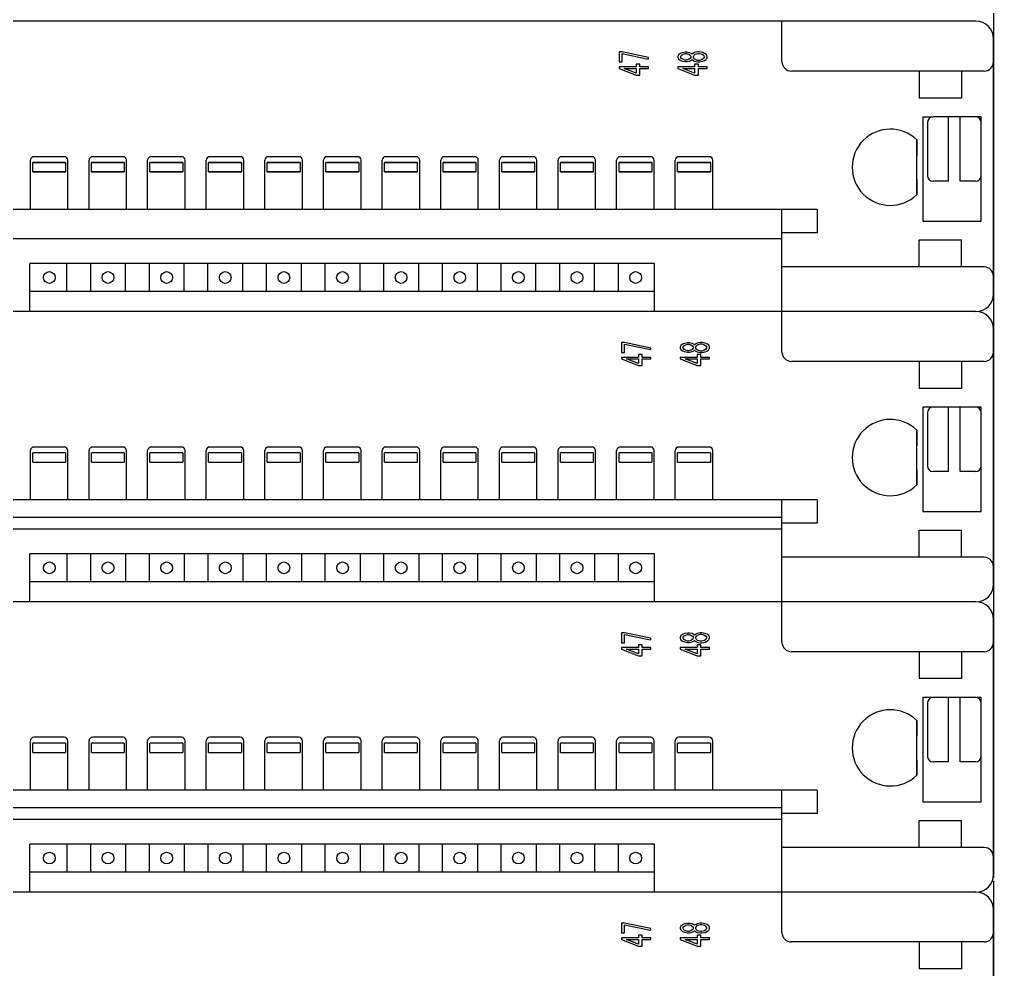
# Model space of a CAD drawing. Extents: x 10 to 610, y -247 to 1644.
# Drawn here: x 247.49 to 262.95, y 121.23 to 136.3 of the extents above; entities that cross this region are included whole.
import ezdxf

# ---------------------------------------------------------------- set-up
doc = ezdxf.new("R2010")
doc.units = 0
doc.header["$LTSCALE"] = 5
doc.header["$MEASUREMENT"] = 0
doc.layers.get('0').update_dxf_attribs({"linetype": 'CONTINUOUS'})

# ---------------------------------------------------------------- blocks, each defined once
blk = doc.blocks.new('L50')
at = {"color": 7, "linetype": 'Continuous'}
for p, q in [((287, 316.1), (287, 166.4)), ((285.5, 239.401), (-1.5, 239.401)), ((268.96, 235.951), (268.96, 239.401)), ((287, 216.151), (287, 237.901)), ((255.341, 236.779), (255.075, 236.779)), ((255.075, 236.779), (255.075, 235.937)), ((257.575, 236.311), (255.341, 236.779)), ((260.713, 236.755), (260.447, 236.709)), ((260.872, 236.755), (260.713, 236.755)), ((261.085, 236.709), (260.872, 236.755)), ((261.777, 236.779), (261.511, 236.732)), ((261.936, 236.779), (261.777, 236.779)), ((262.202, 236.732), (261.936, 236.779)), ((255.075, 235.937), (255.341, 235.937)), ((255.341, 236.639), (257.546, 236.177)), ((255.341, 235.937), (255.341, 236.639)), ((257.575, 236.171), (257.575, 236.311)), ((260.128, 236.522), (260.075, 236.405)), ((260.075, 236.405), (260.075, 236.311)), ((260.075, 236.311), (260.128, 236.194)), ((260.287, 236.639), (260.128, 236.522)), ((260.128, 236.194), (260.287, 236.077)), ((260.447, 236.709), (260.287, 236.639)), ((260.287, 236.077), (260.447, 236.007)), ((260.341, 236.405), (260.394, 236.498)), ((260.341, 236.311), (260.341, 236.405)), ((260.394, 236.217), (260.341, 236.311)), ((260.394, 236.498), (260.553, 236.592)), ((260.553, 236.124), (260.394, 236.217)), ((260.447, 236.007), (260.693, 235.964)), ((260.553, 236.592), (260.713, 236.639)), ((260.713, 236.077), (260.553, 236.124)), ((260.713, 236.639), (260.819, 236.639)), ((260.819, 236.077), (260.713, 236.077)), ((260.713, 235.96), (260.872, 235.96)), ((260.819, 236.639), (260.979, 236.592)), ((260.979, 236.124), (260.819, 236.077)), ((260.872, 235.96), (261.085, 236.007)), ((260.979, 236.592), (261.138, 236.498)), ((261.138, 236.217), (260.979, 236.124)), ((261.245, 236.639), (261.085, 236.709)), ((261.085, 236.007), (261.245, 236.077)), ((261.138, 236.498), (261.192, 236.405)), ((261.192, 236.311), (261.138, 236.217)), ((261.192, 236.405), (261.192, 236.311)), ((261.298, 236.592), (261.245, 236.639)), ((261.245, 236.077), (261.298, 236.124)), ((261.351, 236.639), (261.298, 236.592)), ((261.298, 236.124), (261.351, 236.077)), ((261.511, 236.732), (261.351, 236.639)), ((261.351, 236.077), (261.511, 235.984)), ((261.404, 236.405), (261.458, 236.498)), ((261.404, 236.311), (261.404, 236.405)), ((261.458, 236.217), (261.404, 236.311)), ((261.458, 236.498), (261.564, 236.592)), ((261.564, 236.124), (261.458, 236.217)), ((261.511, 235.984), (261.777, 235.937)), ((261.564, 236.592), (261.777, 236.662)), ((261.777, 236.054), (261.564, 236.124)), ((261.777, 236.662), (261.936, 236.662)), ((261.936, 236.054), (261.777, 236.054)), ((261.777, 235.937), (261.936, 235.937)), ((261.936, 236.662), (262.149, 236.592)), ((262.149, 236.124), (261.936, 236.054)), ((261.936, 235.937), (262.202, 235.984)), ((262.149, 236.592), (262.255, 236.498)), ((262.255, 236.217), (262.149, 236.124)), ((262.362, 236.662), (262.202, 236.732)), ((262.202, 235.984), (262.362, 236.054)), ((262.255, 236.498), (262.309, 236.405)), ((262.309, 236.311), (262.255, 236.217)), ((262.309, 236.405), (262.309, 236.311)), ((262.362, 236.054), (262.495, 236.151)), ((262.521, 236.545), (262.371, 236.655)), ((262.575, 236.428), (262.521, 236.545)), ((262.521, 236.171), (262.575, 236.288)), ((262.575, 236.288), (262.575, 236.428)), ((256.511, 235.516), (255.075, 235.516)), ((255.075, 235.516), (255.075, 235.375)), ((255.075, 235.375), (256.511, 234.814)), ((255.5, 235.375), (256.511, 235.375)), ((256.511, 234.978), (255.5, 235.375)), ((256.83, 235.75), (256.511, 235.75)), ((256.511, 235.75), (256.511, 235.516)), ((256.511, 235.375), (256.511, 234.978)), ((256.83, 235.516), (256.83, 235.75)), ((257.575, 235.516), (256.83, 235.516)), ((256.83, 235.375), (257.575, 235.375)), ((256.83, 234.814), (256.83, 235.375)), ((257.575, 235.375), (257.575, 235.516)), ((261.511, 235.516), (260.075, 235.516)), ((260.075, 235.516), (260.075, 235.375)), ((260.075, 235.375), (261.511, 234.814)), ((260.5, 235.375), (261.511, 235.375)), ((261.511, 234.978), (260.5, 235.375)), ((261.83, 235.75), (261.511, 235.75)), ((261.511, 235.75), (261.511, 235.516)), ((261.511, 235.375), (261.511, 234.978)), ((261.83, 235.516), (261.83, 235.75)), ((262.575, 235.516), (261.83, 235.516)), ((261.83, 235.375), (262.575, 235.375)), ((261.83, 234.814), (261.83, 235.375)), ((262.575, 235.375), (262.575, 235.516)), ((286.2, 235.151), (269.76, 235.151)), ((280.66, 235.151), (280.66, 232.851)), ((284.26, 235.151), (284.26, 232.851)), ((256.511, 234.814), (256.83, 234.814)), ((261.511, 234.814), (261.83, 234.814)), ((284.26, 232.851), (280.66, 232.851)), ((280.96, 231.251), (281.814, 231.251)), ((280.96, 231.251), (280.96, 222.351)), ((285.46, 231.251), (281.86, 231.251)), ((283.16, 225.751), (283.16, 231.251)), ((284.16, 225.751), (284.16, 231.251)), ((285.96, 231.251), (285.506, 231.251)), ((285.96, 222.351), (285.96, 231.251)), ((281.36, 230.751), (281.36, 226.251)), ((280.459, 224.6), (280.459, 229.315)), ((280.46, 229.286), (280.46, 227.959)), ((207.76, 227.851), (205.16, 227.851)), ((212.76, 227.851), (210.16, 227.851)), ((217.76, 227.851), (215.16, 227.851)), ((222.76, 227.851), (220.16, 227.851)), ((227.76, 227.851), (225.16, 227.851)), ((232.76, 227.851), (230.16, 227.851)), ((237.76, 227.851), (235.16, 227.851)), ((242.76, 227.851), (240.16, 227.851)), ((247.76, 227.851), (245.16, 227.851)), ((252.76, 227.851), (250.16, 227.851)), ((257.76, 227.851), (255.16, 227.851)), ((262.76, 227.851), (260.16, 227.851)), ((204.86, 223.351), (204.86, 227.551)), ((205.06, 227.371), (207.86, 227.371)), ((205.06, 227.351), (207.86, 227.351)), ((205.06, 226.551), (205.06, 227.351)), ((207.86, 227.351), (207.86, 226.551)), ((208.06, 223.351), (208.06, 227.551)), ((209.86, 223.351), (209.86, 227.551)), ((210.06, 227.371), (212.86, 227.371)), ((210.06, 227.351), (212.86, 227.351)), ((210.06, 226.551), (210.06, 227.351)), ((212.86, 227.351), (212.86, 226.551)), ((213.06, 223.351), (213.06, 227.551)), ((214.86, 223.351), (214.86, 227.551)), ((215.06, 227.371), (217.86, 227.371)), ((215.06, 227.351), (217.86, 227.351)), ((215.06, 226.551), (215.06, 227.351)), ((217.86, 227.351), (217.86, 226.551)), ((218.06, 223.351), (218.06, 227.551)), ((219.86, 223.351), (219.86, 227.551)), ((220.06, 227.371), (222.86, 227.371)), ((220.06, 227.351), (222.86, 227.351)), ((220.06, 226.551), (220.06, 227.351)), ((222.86, 227.351), (222.86, 226.551)), ((223.06, 223.351), (223.06, 227.551)), ((224.86, 223.351), (224.86, 227.551)), ((225.06, 227.371), (227.86, 227.371)), ((225.06, 227.351), (227.86, 227.351)), ((225.06, 226.551), (225.06, 227.351)), ((227.86, 227.351), (227.86, 226.551)), ((228.06, 223.351), (228.06, 227.551)), ((229.86, 223.351), (229.86, 227.551)), ((230.06, 227.371), (232.86, 227.371)), ((230.06, 227.351), (232.86, 227.351)), ((230.06, 226.551), (230.06, 227.351)), ((232.86, 227.351), (232.86, 226.551)), ((233.06, 223.351), (233.06, 227.551)), ((234.86, 223.351), (234.86, 227.551)), ((235.06, 227.371), (237.86, 227.371)), ((235.06, 227.351), (237.86, 227.351)), ((235.06, 226.551), (235.06, 227.351)), ((237.86, 227.351), (237.86, 226.551)), ((238.06, 223.351), (238.06, 227.551)), ((239.86, 223.351), (239.86, 227.551)), ((240.06, 227.371), (242.86, 227.371)), ((240.06, 227.351), (242.86, 227.351)), ((240.06, 226.551), (240.06, 227.351)), ((242.86, 227.351), (242.86, 226.551)), ((243.06, 223.351), (243.06, 227.551)), ((244.86, 223.351), (244.86, 227.551)), ((245.06, 227.371), (247.86, 227.371)), ((245.06, 227.351), (247.86, 227.351)), ((245.06, 226.551), (245.06, 227.351)), ((247.86, 227.351), (247.86, 226.551)), ((248.06, 223.351), (248.06, 227.551)), ((249.86, 223.351), (249.86, 227.551)), ((250.06, 227.371), (252.86, 227.371)), ((250.06, 227.351), (252.86, 227.351)), ((250.06, 226.551), (250.06, 227.351)), ((252.86, 227.351), (252.86, 226.551)), ((253.06, 223.351), (253.06, 227.551)), ((254.86, 223.351), (254.86, 227.551)), ((255.06, 227.371), (257.86, 227.371)), ((255.06, 227.351), (257.86, 227.351)), ((255.06, 226.551), (255.06, 227.351)), ((257.86, 227.351), (257.86, 226.551)), ((258.06, 223.351), (258.06, 227.551)), ((259.86, 223.351), (259.86, 227.551)), ((260.06, 227.371), (262.86, 227.371)), ((260.06, 227.351), (262.86, 227.351)), ((260.06, 226.551), (260.06, 227.351)), ((262.86, 227.351), (262.86, 226.551)), ((263.06, 223.351), (263.06, 227.551)), ((207.86, 226.551), (205.06, 226.551)), ((207.86, 226.531), (205.06, 226.531)), ((212.86, 226.551), (210.06, 226.551)), ((212.86, 226.531), (210.06, 226.531)), ((217.86, 226.551), (215.06, 226.551)), ((217.86, 226.531), (215.06, 226.531)), ((222.86, 226.551), (220.06, 226.551)), ((222.86, 226.531), (220.06, 226.531)), ((227.86, 226.551), (225.06, 226.551)), ((227.86, 226.531), (225.06, 226.531)), ((232.86, 226.551), (230.06, 226.551)), ((232.86, 226.531), (230.06, 226.531)), ((237.86, 226.551), (235.06, 226.551)), ((237.86, 226.531), (235.06, 226.531)), ((242.86, 226.551), (240.06, 226.551)), ((242.86, 226.531), (240.06, 226.531)), ((247.86, 226.551), (245.06, 226.551)), ((247.86, 226.531), (245.06, 226.531)), ((252.86, 226.551), (250.06, 226.551)), ((252.86, 226.531), (250.06, 226.531)), ((257.86, 226.551), (255.06, 226.551)), ((257.86, 226.531), (255.06, 226.531)), ((262.86, 226.551), (260.06, 226.551)), ((262.86, 226.531), (260.06, 226.531)), ((280.46, 225.942), (280.46, 224.615)), ((283.16, 225.751), (281.86, 225.751)), ((285.46, 225.751), (284.16, 225.751)), ((271.96, 223.351), (22.6, 223.351)), ((268.96, 214.651), (268.96, 223.351)), ((271.96, 223.351), (271.96, 221.351)), ((280.96, 222.351), (285.96, 222.351)), ((271.96, 221.351), (268.96, 221.351)), ((268.96, 220.851), (11.93, 220.851)), ((280.66, 220.751), (284.26, 220.751)), ((280.66, 218.451), (280.66, 220.751)), ((284.26, 218.451), (284.26, 220.751)), ((258.1, 218.751), (204.8, 218.751)), ((204.8, 214.651), (204.8, 218.751)), ((207.979, 216.351), (207.979, 218.751)), ((209.979, 218.751), (209.979, 216.351)), ((212.979, 216.351), (212.979, 218.751)), ((214.979, 218.751), (214.979, 216.351)), ((217.979, 216.351), (217.979, 218.751)), ((219.979, 218.751), (219.979, 216.351)), ((222.979, 216.351), (222.979, 218.751)), ((224.979, 218.751), (224.979, 216.351)), ((227.979, 216.351), (227.979, 218.751)), ((229.979, 218.751), (229.979, 216.351)), ((232.979, 216.351), (232.979, 218.751)), ((234.979, 218.751), (234.979, 216.351)), ((237.979, 216.351), (237.979, 218.751)), ((239.979, 218.751), (239.979, 216.351)), ((242.979, 216.351), (242.979, 218.751)), ((244.979, 218.751), (244.979, 216.351)), ((247.979, 216.351), (247.979, 218.751)), ((249.979, 218.751), (249.979, 216.351)), ((252.979, 216.351), (252.979, 218.751)), ((254.979, 218.751), (254.979, 216.351)), ((258.1, 214.651), (258.1, 218.751)), ((286.2, 218.451), (268.96, 218.451)), ((258.1, 216.351), (204.8, 216.351)), ((285.5, 214.651), (-1.5, 214.651)), ((285.5, 214.649), (-1.5, 214.649)), ((268.96, 211.199), (268.96, 214.649)), ((287, 191.399), (287, 213.149)), ((255.542, 212.007), (255.276, 212.007)), ((255.276, 212.007), (255.276, 211.165)), ((257.776, 211.539), (255.542, 212.007)), ((255.542, 211.867), (257.748, 211.405)), ((255.542, 211.165), (255.542, 211.867)), ((260.489, 211.867), (260.329, 211.75)), ((260.648, 211.937), (260.489, 211.867)), ((260.914, 211.983), (260.648, 211.937)), ((260.755, 211.82), (260.914, 211.867)), ((261.074, 211.983), (260.914, 211.983)), ((260.914, 211.867), (261.021, 211.867)), ((261.021, 211.867), (261.18, 211.82)), ((261.287, 211.937), (261.074, 211.983)), ((261.446, 211.867), (261.287, 211.937)), ((261.499, 211.82), (261.446, 211.867)), ((261.552, 211.867), (261.499, 211.82)), ((261.712, 211.96), (261.552, 211.867)), ((261.978, 212.007), (261.712, 211.96)), ((261.765, 211.82), (261.978, 211.89)), ((262.138, 212.007), (261.978, 212.007)), ((261.978, 211.89), (262.138, 211.89)), ((262.404, 211.96), (262.138, 212.007)), ((262.138, 211.89), (262.35, 211.82)), ((262.563, 211.89), (262.404, 211.96)), ((262.723, 211.773), (262.572, 211.883)), ((255.276, 211.165), (255.542, 211.165)), ((257.776, 211.399), (257.776, 211.539)), ((260.329, 211.75), (260.276, 211.633)), ((260.276, 211.633), (260.276, 211.539)), ((260.276, 211.539), (260.329, 211.422)), ((260.329, 211.422), (260.489, 211.305)), ((260.489, 211.305), (260.648, 211.235)), ((260.542, 211.633), (260.595, 211.726)), ((260.542, 211.539), (260.542, 211.633)), ((260.595, 211.445), (260.542, 211.539)), ((260.595, 211.726), (260.755, 211.82)), ((260.755, 211.352), (260.595, 211.445)), ((260.648, 211.235), (260.894, 211.192)), ((260.914, 211.305), (260.755, 211.352)), ((261.021, 211.305), (260.914, 211.305)), ((260.914, 211.188), (261.074, 211.188)), ((261.18, 211.352), (261.021, 211.305)), ((261.074, 211.188), (261.287, 211.235)), ((261.18, 211.82), (261.34, 211.726)), ((261.34, 211.445), (261.18, 211.352)), ((261.287, 211.235), (261.446, 211.305)), ((261.34, 211.726), (261.393, 211.633)), ((261.393, 211.539), (261.34, 211.445)), ((261.393, 211.633), (261.393, 211.539)), ((261.446, 211.305), (261.499, 211.352)), ((261.499, 211.352), (261.552, 211.305)), ((261.552, 211.305), (261.712, 211.212)), ((261.606, 211.633), (261.659, 211.726)), ((261.606, 211.539), (261.606, 211.633)), ((261.659, 211.445), (261.606, 211.539)), ((261.659, 211.726), (261.765, 211.82)), ((261.765, 211.352), (261.659, 211.445)), ((261.712, 211.212), (261.978, 211.165)), ((261.978, 211.282), (261.765, 211.352)), ((262.138, 211.282), (261.978, 211.282)), ((261.978, 211.165), (262.138, 211.165)), ((262.35, 211.352), (262.138, 211.282)), ((262.138, 211.165), (262.404, 211.212)), ((262.35, 211.82), (262.457, 211.726)), ((262.457, 211.445), (262.35, 211.352)), ((262.404, 211.212), (262.563, 211.282)), ((262.457, 211.726), (262.51, 211.633)), ((262.51, 211.539), (262.457, 211.445)), ((262.51, 211.633), (262.51, 211.539)), ((262.563, 211.282), (262.696, 211.379)), ((262.776, 211.656), (262.723, 211.773)), ((262.723, 211.399), (262.776, 211.516)), ((262.776, 211.516), (262.776, 211.656)), ((256.712, 210.744), (255.276, 210.744)), ((255.276, 210.744), (255.276, 210.603)), ((255.276, 210.603), (256.712, 210.042)), ((255.701, 210.603), (256.712, 210.603)), ((256.712, 210.206), (255.701, 210.603)), ((257.031, 210.978), (256.712, 210.978)), ((256.712, 210.978), (256.712, 210.744)), ((256.712, 210.603), (256.712, 210.206)), ((257.031, 210.744), (257.031, 210.978)), ((257.776, 210.744), (257.031, 210.744)), ((257.031, 210.603), (257.776, 210.603)), ((257.031, 210.042), (257.031, 210.603)), ((257.776, 210.603), (257.776, 210.744)), ((261.712, 210.744), (260.276, 210.744)), ((260.276, 210.744), (260.276, 210.603)), ((260.276, 210.603), (261.712, 210.042)), ((260.701, 210.603), (261.712, 210.603)), ((261.712, 210.206), (260.701, 210.603)), ((262.031, 210.978), (261.712, 210.978)), ((261.712, 210.978), (261.712, 210.744)), ((261.712, 210.603), (261.712, 210.206)), ((262.031, 210.744), (262.031, 210.978)), ((262.776, 210.744), (262.031, 210.744)), ((262.031, 210.603), (262.776, 210.603)), ((262.031, 210.042), (262.031, 210.603)), ((262.776, 210.603), (262.776, 210.744)), ((286.2, 210.399), (269.76, 210.399)), ((280.66, 210.399), (280.66, 208.099)), ((284.26, 210.399), (284.26, 208.099)), ((256.712, 210.042), (257.031, 210.042)), ((261.712, 210.042), (262.031, 210.042)), ((284.26, 208.099), (280.66, 208.099)), ((285.96, 206.499), (280.96, 206.499)), ((280.96, 206.499), (280.96, 197.599)), ((281.66, 206.549), (281.66, 206.499)), ((283.16, 200.999), (283.16, 206.499)), ((284.16, 200.999), (284.16, 206.499)), ((285.96, 197.599), (285.96, 206.499)), ((281.36, 205.999), (281.36, 201.499)), ((280.456, 199.863), (280.456, 204.572)), ((280.46, 204.535), (280.46, 203.208)), ((204.86, 198.599), (204.86, 202.799)), ((207.76, 203.099), (205.16, 203.099)), ((208.06, 198.599), (208.06, 202.799)), ((209.86, 198.599), (209.86, 202.799)), ((212.76, 203.099), (210.16, 203.099)), ((213.06, 198.599), (213.06, 202.799)), ((214.86, 198.599), (214.86, 202.799)), ((217.76, 203.099), (215.16, 203.099)), ((218.06, 198.599), (218.06, 202.799)), ((219.86, 198.599), (219.86, 202.799)), ((222.76, 203.099), (220.16, 203.099)), ((223.06, 198.599), (223.06, 202.799)), ((224.86, 198.599), (224.86, 202.799)), ((227.76, 203.099), (225.16, 203.099)), ((228.06, 198.599), (228.06, 202.799)), ((229.86, 198.599), (229.86, 202.799)), ((232.76, 203.099), (230.16, 203.099)), ((233.06, 198.599), (233.06, 202.799)), ((234.86, 198.599), (234.86, 202.799)), ((237.76, 203.099), (235.16, 203.099)), ((238.06, 198.599), (238.06, 202.799)), ((239.86, 198.599), (239.86, 202.799)), ((242.76, 203.099), (240.16, 203.099)), ((243.06, 198.599), (243.06, 202.799)), ((244.86, 198.599), (244.86, 202.799)), ((247.76, 203.099), (245.16, 203.099)), ((248.06, 198.599), (248.06, 202.799)), ((249.86, 198.599), (249.86, 202.799)), ((252.76, 203.099), (250.16, 203.099)), ((253.06, 198.599), (253.06, 202.799)), ((254.86, 198.599), (254.86, 202.799)), ((257.76, 203.099), (255.16, 203.099)), ((258.06, 198.599), (258.06, 202.799)), ((259.86, 198.599), (259.86, 202.799)), ((262.76, 203.099), (260.16, 203.099)), ((263.06, 198.599), (263.06, 202.799)), ((205.06, 202.619), (207.86, 202.619)), ((205.06, 201.799), (205.06, 202.599)), ((207.86, 202.599), (207.86, 201.799)), ((210.06, 202.619), (212.86, 202.619)), ((210.06, 201.799), (210.06, 202.599)), ((212.86, 202.599), (212.86, 201.799)), ((215.06, 202.619), (217.86, 202.619)), ((215.06, 201.799), (215.06, 202.599)), ((217.86, 202.599), (217.86, 201.799)), ((220.06, 202.619), (222.86, 202.619)), ((220.06, 201.799), (220.06, 202.599)), ((222.86, 202.599), (222.86, 201.799)), ((225.06, 202.619), (227.86, 202.619)), ((225.06, 201.799), (225.06, 202.599)), ((227.86, 202.599), (227.86, 201.799)), ((230.06, 202.619), (232.86, 202.619)), ((230.06, 201.799), (230.06, 202.599)), ((232.86, 202.599), (232.86, 201.799)), ((235.06, 202.619), (237.86, 202.619)), ((235.06, 201.799), (235.06, 202.599)), ((237.86, 202.599), (237.86, 201.799)), ((240.06, 202.619), (242.86, 202.619)), ((240.06, 201.799), (240.06, 202.599)), ((242.86, 202.599), (242.86, 201.799)), ((245.06, 202.619), (247.86, 202.619)), ((245.06, 201.799), (245.06, 202.599)), ((247.86, 202.599), (247.86, 201.799)), ((250.06, 202.619), (252.86, 202.619)), ((250.06, 201.799), (250.06, 202.599)), ((252.86, 202.599), (252.86, 201.799)), ((255.06, 202.619), (257.86, 202.619)), ((255.06, 201.799), (255.06, 202.599)), ((257.86, 202.599), (257.86, 201.799)), ((260.06, 202.619), (262.86, 202.619)), ((260.06, 201.799), (260.06, 202.599)), ((262.86, 202.599), (262.86, 201.799)), ((207.86, 201.779), (205.06, 201.779)), ((212.86, 201.779), (210.06, 201.779)), ((217.86, 201.779), (215.06, 201.779)), ((222.86, 201.779), (220.06, 201.779)), ((227.86, 201.779), (225.06, 201.779)), ((232.86, 201.779), (230.06, 201.779)), ((237.86, 201.779), (235.06, 201.779)), ((242.86, 201.779), (240.06, 201.779)), ((247.86, 201.779), (245.06, 201.779)), ((252.86, 201.779), (250.06, 201.779)), ((257.86, 201.779), (255.06, 201.779)), ((262.86, 201.779), (260.06, 201.779)), ((280.46, 201.19), (280.46, 199.863)), ((283.16, 200.999), (281.86, 200.999)), ((285.46, 200.999), (284.16, 200.999)), ((271.96, 198.599), (22.6, 198.599)), ((268.96, 189.899), (268.96, 198.599)), ((271.96, 198.599), (271.96, 196.599)), ((268.96, 197.099), (22.6, 197.099)), ((280.96, 197.599), (285.96, 197.599)), ((268.96, 196.099), (11.93, 196.099)), ((271.96, 196.599), (268.96, 196.599)), ((280.66, 195.999), (284.26, 195.999)), ((280.66, 193.699), (280.66, 195.999)), ((284.26, 193.699), (284.26, 195.999)), ((258.1, 193.999), (204.8, 193.999)), ((204.8, 189.899), (204.8, 193.999)), ((207.982, 193.999), (207.982, 191.599)), ((209.982, 193.999), (209.982, 191.599)), ((212.982, 193.999), (212.982, 191.599)), ((214.982, 193.999), (214.982, 191.599)), ((217.982, 193.999), (217.982, 191.599)), ((219.982, 193.999), (219.982, 191.599)), ((222.982, 193.999), (222.982, 191.599)), ((224.982, 193.999), (224.982, 191.599)), ((227.982, 193.999), (227.982, 191.599)), ((229.982, 193.999), (229.982, 191.599)), ((232.982, 193.999), (232.982, 191.599)), ((234.982, 193.999), (234.982, 191.599)), ((237.982, 193.999), (237.982, 191.599)), ((239.982, 193.999), (239.982, 191.599)), ((242.982, 193.999), (242.982, 191.599)), ((244.982, 193.999), (244.982, 191.599)), ((247.982, 193.999), (247.982, 191.599)), ((249.982, 193.999), (249.982, 191.599)), ((252.982, 193.999), (252.982, 191.599)), ((254.982, 193.999), (254.982, 191.599)), ((258.1, 189.899), (258.1, 193.999)), ((286.2, 193.699), (268.96, 193.699)), ((258.1, 191.599), (204.8, 191.599)), ((285.5, 189.899), (-1.5, 189.899)), ((285.5, 189.899), (-1.5, 189.899)), ((268.96, 186.449), (268.96, 189.899)), ((287, 166.649), (287, 188.399)), ((255.542, 187.257), (255.276, 187.257)), ((255.276, 187.257), (255.276, 186.415)), ((257.776, 186.789), (255.542, 187.257)), ((255.542, 187.117), (257.748, 186.655)), ((255.542, 186.415), (255.542, 187.117)), ((260.329, 187), (260.276, 186.883)), ((260.489, 187.117), (260.329, 187)), ((260.648, 187.187), (260.489, 187.117)), ((260.542, 186.883), (260.595, 186.976)), ((260.595, 186.976), (260.755, 187.07)), ((260.914, 187.233), (260.648, 187.187)), ((260.755, 187.07), (260.914, 187.117)), ((261.074, 187.233), (260.914, 187.233)), ((260.914, 187.117), (261.021, 187.117)), ((261.021, 187.117), (261.18, 187.07)), ((261.287, 187.187), (261.074, 187.233)), ((261.18, 187.07), (261.34, 186.976)), ((261.446, 187.117), (261.287, 187.187)), ((261.34, 186.976), (261.393, 186.883)), ((261.499, 187.07), (261.446, 187.117)), ((261.552, 187.117), (261.499, 187.07)), ((261.712, 187.21), (261.552, 187.117)), ((261.606, 186.883), (261.659, 186.976)), ((261.659, 186.976), (261.765, 187.07)), ((261.978, 187.257), (261.712, 187.21)), ((261.765, 187.07), (261.978, 187.14)), ((262.138, 187.257), (261.978, 187.257)), ((261.978, 187.14), (262.138, 187.14)), ((262.404, 187.21), (262.138, 187.257)), ((262.138, 187.14), (262.35, 187.07)), ((262.35, 187.07), (262.457, 186.976)), ((262.563, 187.14), (262.404, 187.21)), ((262.457, 186.976), (262.51, 186.883)), ((262.723, 187.023), (262.572, 187.133)), ((262.776, 186.906), (262.723, 187.023)), ((255.276, 186.415), (255.542, 186.415)), ((257.031, 186.228), (256.712, 186.228)), ((256.712, 186.228), (256.712, 185.994)), ((257.031, 185.994), (257.031, 186.228)), ((257.776, 186.649), (257.776, 186.789)), ((260.276, 186.883), (260.276, 186.789)), ((260.276, 186.789), (260.329, 186.672)), ((260.329, 186.672), (260.489, 186.555)), ((260.489, 186.555), (260.648, 186.485)), ((260.542, 186.789), (260.542, 186.883)), ((260.595, 186.695), (260.542, 186.789)), ((260.755, 186.602), (260.595, 186.695)), ((260.648, 186.485), (260.894, 186.442)), ((260.914, 186.555), (260.755, 186.602)), ((261.021, 186.555), (260.914, 186.555)), ((260.914, 186.438), (261.074, 186.438)), ((261.18, 186.602), (261.021, 186.555)), ((261.074, 186.438), (261.287, 186.485)), ((261.34, 186.695), (261.18, 186.602)), ((261.287, 186.485), (261.446, 186.555)), ((261.393, 186.789), (261.34, 186.695)), ((261.393, 186.883), (261.393, 186.789)), ((261.446, 186.555), (261.499, 186.602)), ((261.499, 186.602), (261.552, 186.555)), ((261.552, 186.555), (261.712, 186.462)), ((261.606, 186.789), (261.606, 186.883)), ((261.659, 186.695), (261.606, 186.789)), ((261.765, 186.602), (261.659, 186.695)), ((261.712, 186.462), (261.978, 186.415)), ((262.031, 186.228), (261.712, 186.228)), ((261.712, 186.228), (261.712, 185.994)), ((261.978, 186.532), (261.765, 186.602)), ((262.138, 186.532), (261.978, 186.532)), ((261.978, 186.415), (262.138, 186.415)), ((262.031, 185.994), (262.031, 186.228)), ((262.35, 186.602), (262.138, 186.532)), ((262.138, 186.415), (262.404, 186.462)), ((262.457, 186.695), (262.35, 186.602)), ((262.404, 186.462), (262.563, 186.532)), ((262.51, 186.789), (262.457, 186.695)), ((262.51, 186.883), (262.51, 186.789)), ((262.563, 186.532), (262.696, 186.629)), ((262.723, 186.649), (262.776, 186.766)), ((262.776, 186.766), (262.776, 186.906)), ((256.712, 185.994), (255.276, 185.994)), ((255.276, 185.994), (255.276, 185.853)), ((255.276, 185.853), (256.712, 185.292)), ((255.701, 185.853), (256.712, 185.853)), ((256.712, 185.456), (255.701, 185.853)), ((256.712, 185.853), (256.712, 185.456)), ((256.712, 185.292), (257.031, 185.292)), ((257.776, 185.994), (257.031, 185.994)), ((257.031, 185.853), (257.776, 185.853)), ((257.031, 185.292), (257.031, 185.853)), ((257.776, 185.853), (257.776, 185.994)), ((261.712, 185.994), (260.276, 185.994)), ((260.276, 185.994), (260.276, 185.853)), ((260.276, 185.853), (261.712, 185.292)), ((260.701, 185.853), (261.712, 185.853)), ((261.712, 185.456), (260.701, 185.853)), ((261.712, 185.853), (261.712, 185.456)), ((261.712, 185.292), (262.031, 185.292)), ((262.776, 185.994), (262.031, 185.994)), ((262.031, 185.853), (262.776, 185.853)), ((262.031, 185.292), (262.031, 185.853)), ((262.776, 185.853), (262.776, 185.994)), ((286.2, 185.649), (269.76, 185.649)), ((280.66, 185.649), (280.66, 183.349)), ((284.26, 185.649), (284.26, 183.349)), ((284.26, 183.349), (280.66, 183.349)), ((285.96, 181.749), (280.96, 181.749)), ((280.96, 181.749), (280.96, 172.849)), ((281.36, 181.249), (281.36, 176.749)), ((281.66, 181.799), (281.66, 181.749)), ((283.16, 176.249), (283.16, 181.749)), ((284.16, 176.249), (284.16, 181.749)), ((285.96, 172.849), (285.96, 181.749)), ((280.456, 175.113), (280.456, 179.822)), ((280.46, 179.785), (280.46, 178.458)), ((204.86, 173.849), (204.86, 178.049)), ((205.06, 177.869), (207.86, 177.869)), ((205.06, 177.049), (205.06, 177.849)), ((207.76, 178.349), (205.16, 178.349)), ((207.86, 177.849), (207.86, 177.049)), ((208.06, 173.849), (208.06, 178.049)), ((209.86, 173.849), (209.86, 178.049)), ((210.06, 177.869), (212.86, 177.869)), ((210.06, 177.049), (210.06, 177.849)), ((212.76, 178.349), (210.16, 178.349)), ((212.86, 177.849), (212.86, 177.049)), ((213.06, 173.849), (213.06, 178.049)), ((214.86, 173.849), (214.86, 178.049)), ((215.06, 177.869), (217.86, 177.869)), ((215.06, 177.049), (215.06, 177.849)), ((217.76, 178.349), (215.16, 178.349)), ((217.86, 177.849), (217.86, 177.049)), ((218.06, 173.849), (218.06, 178.049)), ((219.86, 173.849), (219.86, 178.049)), ((220.06, 177.869), (222.86, 177.869)), ((220.06, 177.049), (220.06, 177.849)), ((222.76, 178.349), (220.16, 178.349)), ((222.86, 177.849), (222.86, 177.049)), ((223.06, 173.849), (223.06, 178.049)), ((224.86, 173.849), (224.86, 178.049)), ((225.06, 177.869), (227.86, 177.869)), ((225.06, 177.049), (225.06, 177.849)), ((227.76, 178.349), (225.16, 178.349)), ((227.86, 177.849), (227.86, 177.049)), ((228.06, 173.849), (228.06, 178.049)), ((229.86, 173.849), (229.86, 178.049)), ((230.06, 177.869), (232.86, 177.869)), ((230.06, 177.049), (230.06, 177.849)), ((232.76, 178.349), (230.16, 178.349)), ((232.86, 177.849), (232.86, 177.049)), ((233.06, 173.849), (233.06, 178.049)), ((234.86, 173.849), (234.86, 178.049)), ((235.06, 177.869), (237.86, 177.869)), ((235.06, 177.049), (235.06, 177.849)), ((237.76, 178.349), (235.16, 178.349)), ((237.86, 177.849), (237.86, 177.049)), ((238.06, 173.849), (238.06, 178.049)), ((239.86, 173.849), (239.86, 178.049)), ((240.06, 177.869), (242.86, 177.869)), ((240.06, 177.049), (240.06, 177.849)), ((242.76, 178.349), (240.16, 178.349)), ((242.86, 177.849), (242.86, 177.049)), ((243.06, 173.849), (243.06, 178.049)), ((244.86, 173.849), (244.86, 178.049)), ((245.06, 177.869), (247.86, 177.869)), ((245.06, 177.049), (245.06, 177.849)), ((247.76, 178.349), (245.16, 178.349)), ((247.86, 177.849), (247.86, 177.049)), ((248.06, 173.849), (248.06, 178.049)), ((249.86, 173.849), (249.86, 178.049)), ((250.06, 177.869), (252.86, 177.869)), ((250.06, 177.049), (250.06, 177.849)), ((252.76, 178.349), (250.16, 178.349)), ((252.86, 177.849), (252.86, 177.049)), ((253.06, 173.849), (253.06, 178.049)), ((254.86, 173.849), (254.86, 178.049)), ((255.06, 177.869), (257.86, 177.869)), ((255.06, 177.049), (255.06, 177.849)), ((257.76, 178.349), (255.16, 178.349)), ((257.86, 177.849), (257.86, 177.049)), ((258.06, 173.849), (258.06, 178.049)), ((259.86, 173.849), (259.86, 178.049)), ((260.06, 177.869), (262.86, 177.869)), ((260.06, 177.049), (260.06, 177.849)), ((262.76, 178.349), (260.16, 178.349)), ((262.86, 177.849), (262.86, 177.049)), ((263.06, 173.849), (263.06, 178.049)), ((207.86, 177.029), (205.06, 177.029)), ((212.86, 177.029), (210.06, 177.029)), ((217.86, 177.029), (215.06, 177.029)), ((222.86, 177.029), (220.06, 177.029)), ((227.86, 177.029), (225.06, 177.029)), ((232.86, 177.029), (230.06, 177.029)), ((237.86, 177.029), (235.06, 177.029)), ((242.86, 177.029), (240.06, 177.029)), ((247.86, 177.029), (245.06, 177.029)), ((252.86, 177.029), (250.06, 177.029)), ((257.86, 177.029), (255.06, 177.029)), ((262.86, 177.029), (260.06, 177.029)), ((280.46, 176.44), (280.46, 175.113)), ((283.16, 176.249), (281.86, 176.249)), ((285.46, 176.249), (284.16, 176.249)), ((271.96, 173.849), (22.6, 173.849)), ((268.96, 165.149), (268.96, 173.849)), ((271.96, 173.849), (271.96, 171.849)), ((280.96, 172.849), (285.96, 172.849)), ((268.96, 172.349), (22.6, 172.349)), ((268.96, 171.349), (11.93, 171.349)), ((271.96, 171.849), (268.96, 171.849)), ((280.66, 171.249), (284.26, 171.249)), ((280.66, 168.949), (280.66, 171.249)), ((284.26, 168.949), (284.26, 171.249)), ((258.1, 169.249), (204.8, 169.249)), ((204.8, 165.149), (204.8, 169.249)), ((207.982, 169.249), (207.982, 166.849)), ((209.982, 169.249), (209.982, 166.849)), ((212.982, 169.249), (212.982, 166.849)), ((214.982, 169.249), (214.982, 166.849)), ((217.982, 169.249), (217.982, 166.849)), ((219.982, 169.249), (219.982, 166.849)), ((222.982, 169.249), (222.982, 166.849)), ((224.982, 169.249), (224.982, 166.849)), ((227.982, 169.249), (227.982, 166.849)), ((229.982, 169.249), (229.982, 166.849)), ((232.982, 169.249), (232.982, 166.849)), ((234.982, 169.249), (234.982, 166.849)), ((237.982, 169.249), (237.982, 166.849)), ((239.982, 169.249), (239.982, 166.849)), ((242.982, 169.249), (242.982, 166.849)), ((244.982, 169.249), (244.982, 166.849)), ((247.982, 169.249), (247.982, 166.849)), ((249.982, 169.249), (249.982, 166.849)), ((252.982, 169.249), (252.982, 166.849)), ((254.982, 169.249), (254.982, 166.849)), ((258.1, 165.149), (258.1, 169.249)), ((286.2, 168.949), (268.96, 168.949)), ((258.1, 166.849), (204.8, 166.849)), ((287, 166.1), (287, 16.4)), ((285.5, 165.149), (-1.5, 165.149)), ((285.5, 165.149), (-1.5, 165.149)), ((268.96, 161.699), (268.96, 165.149)), ((287, 141.899), (287, 163.649)), ((255.542, 162.507), (255.276, 162.507)), ((255.276, 162.507), (255.276, 161.665)), ((257.776, 162.039), (255.542, 162.507)), ((255.542, 162.367), (257.748, 161.905)), ((255.542, 161.665), (255.542, 162.367)), ((257.776, 161.899), (257.776, 162.039)), ((260.329, 162.25), (260.276, 162.133)), ((260.276, 162.133), (260.276, 162.039)), ((260.276, 162.039), (260.329, 161.922)), ((260.489, 162.367), (260.329, 162.25)), ((260.648, 162.437), (260.489, 162.367)), ((260.542, 162.133), (260.595, 162.226)), ((260.542, 162.039), (260.542, 162.133)), ((260.595, 161.945), (260.542, 162.039)), ((260.595, 162.226), (260.755, 162.32)), ((260.914, 162.483), (260.648, 162.437)), ((260.755, 162.32), (260.914, 162.367)), ((261.074, 162.483), (260.914, 162.483)), ((260.914, 162.367), (261.021, 162.367)), ((261.021, 162.367), (261.18, 162.32)), ((261.287, 162.437), (261.074, 162.483)), ((261.18, 162.32), (261.34, 162.226)), ((261.446, 162.367), (261.287, 162.437)), ((261.34, 162.226), (261.393, 162.133)), ((261.393, 162.039), (261.34, 161.945)), ((261.393, 162.133), (261.393, 162.039)), ((261.499, 162.32), (261.446, 162.367)), ((261.552, 162.367), (261.499, 162.32)), ((261.712, 162.46), (261.552, 162.367)), ((261.606, 162.133), (261.659, 162.226)), ((261.606, 162.039), (261.606, 162.133)), ((261.659, 161.945), (261.606, 162.039)), ((261.659, 162.226), (261.765, 162.32)), ((261.978, 162.507), (261.712, 162.46)), ((261.765, 162.32), (261.978, 162.39)), ((262.138, 162.507), (261.978, 162.507)), ((261.978, 162.39), (262.138, 162.39)), ((262.404, 162.46), (262.138, 162.507)), ((262.138, 162.39), (262.35, 162.32)), ((262.35, 162.32), (262.457, 162.226)), ((262.563, 162.39), (262.404, 162.46)), ((262.457, 162.226), (262.51, 162.133)), ((262.51, 162.039), (262.457, 161.945)), ((262.51, 162.133), (262.51, 162.039)), ((262.723, 162.273), (262.572, 162.383)), ((262.776, 162.156), (262.723, 162.273)), ((262.723, 161.899), (262.776, 162.016)), ((262.776, 162.016), (262.776, 162.156)), ((255.276, 161.665), (255.542, 161.665)), ((256.712, 161.244), (255.276, 161.244)), ((255.276, 161.244), (255.276, 161.103)), ((257.031, 161.478), (256.712, 161.478)), ((256.712, 161.478), (256.712, 161.244)), ((257.031, 161.244), (257.031, 161.478)), ((257.776, 161.244), (257.031, 161.244)), ((257.776, 161.103), (257.776, 161.244)), ((261.712, 161.244), (260.276, 161.244)), ((260.276, 161.244), (260.276, 161.103)), ((260.329, 161.922), (260.489, 161.805)), ((260.489, 161.805), (260.648, 161.735)), ((260.755, 161.852), (260.595, 161.945)), ((260.648, 161.735), (260.894, 161.692)), ((260.914, 161.805), (260.755, 161.852)), ((261.021, 161.805), (260.914, 161.805)), ((260.914, 161.688), (261.074, 161.688)), ((261.18, 161.852), (261.021, 161.805)), ((261.074, 161.688), (261.287, 161.735)), ((261.34, 161.945), (261.18, 161.852)), ((261.287, 161.735), (261.446, 161.805)), ((261.446, 161.805), (261.499, 161.852)), ((261.499, 161.852), (261.552, 161.805)), ((261.552, 161.805), (261.712, 161.712)), ((261.765, 161.852), (261.659, 161.945)), ((261.712, 161.712), (261.978, 161.665)), ((262.031, 161.478), (261.712, 161.478)), ((261.712, 161.478), (261.712, 161.244)), ((261.978, 161.782), (261.765, 161.852)), ((262.138, 161.782), (261.978, 161.782)), ((261.978, 161.665), (262.138, 161.665)), ((262.031, 161.244), (262.031, 161.478)), ((262.776, 161.244), (262.031, 161.244)), ((262.35, 161.852), (262.138, 161.782)), ((262.138, 161.665), (262.404, 161.712)), ((262.457, 161.945), (262.35, 161.852)), ((262.404, 161.712), (262.563, 161.782)), ((262.563, 161.782), (262.696, 161.879)), ((262.776, 161.103), (262.776, 161.244)), ((255.276, 161.103), (256.712, 160.542)), ((255.701, 161.103), (256.712, 161.103)), ((256.712, 160.706), (255.701, 161.103)), ((256.712, 161.103), (256.712, 160.706)), ((256.712, 160.542), (257.031, 160.542)), ((257.031, 161.103), (257.776, 161.103)), ((257.031, 160.542), (257.031, 161.103)), ((260.276, 161.103), (261.712, 160.542)), ((260.701, 161.103), (261.712, 161.103)), ((261.712, 160.706), (260.701, 161.103)), ((261.712, 161.103), (261.712, 160.706)), ((261.712, 160.542), (262.031, 160.542)), ((262.031, 161.103), (262.776, 161.103)), ((262.031, 160.542), (262.031, 161.103)), ((286.2, 160.899), (269.76, 160.899)), ((280.66, 160.899), (280.66, 158.599)), ((284.26, 160.899), (284.26, 158.599)), ((284.26, 158.599), (280.66, 158.599))]:
    blk.add_line(p, q, dxfattribs=at)
for centre in [(206.479, 217.551), (211.479, 217.551), (216.479, 217.551), (221.479, 217.551), (226.479, 217.551), (231.479, 217.551), (236.479, 217.551), (241.479, 217.551), (246.479, 217.551), (251.479, 217.551), (256.479, 217.551), (206.482, 192.799), (211.482, 192.799), (216.482, 192.799), (221.482, 192.799), (226.482, 192.799), (231.482, 192.799), (236.482, 192.799), (241.482, 192.799), (246.482, 192.799), (251.482, 192.799), (256.482, 192.799), (206.482, 168.049), (211.482, 168.049), (216.482, 168.049), (221.482, 168.049), (226.482, 168.049), (231.482, 168.049), (236.482, 168.049), (241.482, 168.049), (246.482, 168.049), (251.482, 168.049), (256.482, 168.049)]:
    blk.add_circle(centre, 0.5, dxfattribs=at)
for centre, radius, start, end in [((285.5, 237.901), 1.5, 0, 90), ((269.76, 235.951), 0.8, 180, 270), ((286.2, 235.951), 0.8, 270, 0), ((281.86, 230.751), 0.5, 90, 180), ((285.46, 230.751), 0.5, 0, 90), ((278.2, 226.951), 3.25, 45.94213, 314.05787), ((205.16, 227.551), 0.3, 90, 180), ((207.76, 227.551), 0.3, 0, 90), ((210.16, 227.551), 0.3, 90, 180), ((212.76, 227.551), 0.3, 0, 90), ((215.16, 227.551), 0.3, 90, 180), ((217.76, 227.551), 0.3, 0, 90), ((220.16, 227.551), 0.3, 90, 180), ((222.76, 227.551), 0.3, 0, 90), ((225.16, 227.551), 0.3, 90, 180), ((227.76, 227.551), 0.3, 0, 90), ((230.16, 227.551), 0.3, 90, 180), ((232.76, 227.551), 0.3, 0, 90), ((235.16, 227.551), 0.3, 90, 180), ((237.76, 227.551), 0.3, 0, 90), ((240.16, 227.551), 0.3, 90, 180), ((242.76, 227.551), 0.3, 0, 90), ((245.16, 227.551), 0.3, 90, 180), ((247.76, 227.551), 0.3, 0, 90), ((250.16, 227.551), 0.3, 90, 180), ((252.76, 227.551), 0.3, 0, 90), ((255.16, 227.551), 0.3, 90, 180), ((257.76, 227.551), 0.3, 0, 90), ((260.16, 227.551), 0.3, 90, 180), ((262.76, 227.551), 0.3, 0, 90), ((281.86, 226.251), 0.5, 180, 270), ((285.46, 226.251), 0.5, 270, 0), ((286.2, 217.651), 0.8, 0, 90), ((285.5, 216.151), 1.5, 270, 0), ((285.5, 213.149), 1.5, 0, 90), ((269.76, 211.199), 0.8, 180, 270), ((286.2, 211.199), 0.8, 270, 0), ((281.86, 205.999), 0.5, 90, 180), ((285.46, 205.999), 0.5, 0, 90), ((278.2, 202.199), 3.25, 45.94213, 314.05787), ((205.16, 202.799), 0.3, 90, 180), ((207.76, 202.799), 0.3, 0, 90), ((210.16, 202.799), 0.3, 90, 180), ((212.76, 202.799), 0.3, 0, 90), ((215.16, 202.799), 0.3, 90, 180), ((217.76, 202.799), 0.3, 0, 90), ((220.16, 202.799), 0.3, 90, 180), ((222.76, 202.799), 0.3, 0, 90), ((225.16, 202.799), 0.3, 90, 180), ((227.76, 202.799), 0.3, 0, 90), ((230.16, 202.799), 0.3, 90, 180), ((232.76, 202.799), 0.3, 0, 90), ((235.16, 202.799), 0.3, 90, 180), ((237.76, 202.799), 0.3, 0, 90), ((240.16, 202.799), 0.3, 90, 180), ((242.76, 202.799), 0.3, 0, 90), ((245.16, 202.799), 0.3, 90, 180), ((247.76, 202.799), 0.3, 0, 90), ((250.16, 202.799), 0.3, 90, 180), ((252.76, 202.799), 0.3, 0, 90), ((255.16, 202.799), 0.3, 90, 180), ((257.76, 202.799), 0.3, 0, 90), ((260.16, 202.799), 0.3, 90, 180), ((262.76, 202.799), 0.3, 0, 90), ((281.86, 201.499), 0.5, 180, 270), ((285.46, 201.499), 0.5, 270, 0), ((286.2, 192.899), 0.8, 0, 90), ((285.5, 191.399), 1.5, 270, 0), ((285.5, 188.399), 1.5, 0, 90), ((269.76, 186.449), 0.8, 180, 270), ((286.2, 186.449), 0.8, 270, 0), ((281.86, 181.249), 0.5, 90, 180), ((285.46, 181.249), 0.5, 0, 90), ((278.2, 177.449), 3.25, 45.94213, 314.05787), ((205.16, 178.049), 0.3, 90, 180), ((207.76, 178.049), 0.3, 0, 90), ((210.16, 178.049), 0.3, 90, 180), ((212.76, 178.049), 0.3, 0, 90), ((215.16, 178.049), 0.3, 90, 180), ((217.76, 178.049), 0.3, 0, 90), ((220.16, 178.049), 0.3, 90, 180), ((222.76, 178.049), 0.3, 0, 90), ((225.16, 178.049), 0.3, 90, 180), ((227.76, 178.049), 0.3, 0, 90), ((230.16, 178.049), 0.3, 90, 180), ((232.76, 178.049), 0.3, 0, 90), ((235.16, 178.049), 0.3, 90, 180), ((237.76, 178.049), 0.3, 0, 90), ((240.16, 178.049), 0.3, 90, 180), ((242.76, 178.049), 0.3, 0, 90), ((245.16, 178.049), 0.3, 90, 180), ((247.76, 178.049), 0.3, 0, 90), ((250.16, 178.049), 0.3, 90, 180), ((252.76, 178.049), 0.3, 0, 90), ((255.16, 178.049), 0.3, 90, 180), ((257.76, 178.049), 0.3, 0, 90), ((260.16, 178.049), 0.3, 90, 180), ((262.76, 178.049), 0.3, 0, 90), ((281.86, 176.749), 0.5, 180, 270), ((285.46, 176.749), 0.5, 270, 0), ((286.2, 168.149), 0.8, 0, 90), ((285.5, 166.649), 1.5, 270, 0), ((285.5, 163.649), 1.5, 0, 90), ((269.76, 161.699), 0.8, 180, 270), ((286.2, 161.699), 0.8, 270, 0)]:
    blk.add_arc(centre, radius, start, end, dxfattribs=at)

msp = doc.modelspace()

# ---------------------------------------------------------------- block references
at = {"linetype": 'Continuous', "xscale": 0.1860223936625646, "yscale": 0.1860223936625646, "zscale": 0.1860223936625646}
msp.add_blockref('L50', (209.558, 91.74), dxfattribs=at)

doc.saveas('drawing.dxf')
